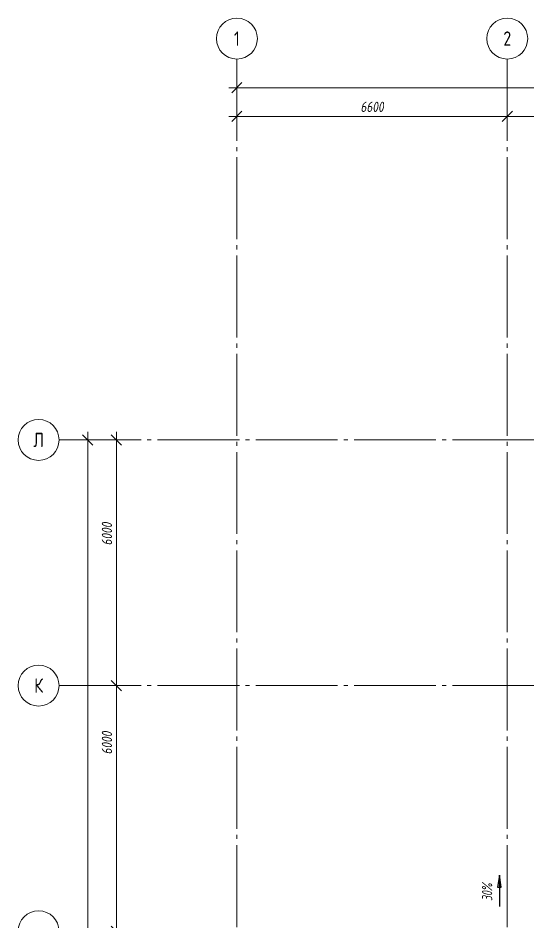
# Model space of a CAD drawing. Header units: millimetres. Extents: x -85420 to 1195317, y -69347 to 470418.
# Drawn here: x 425206 to 437674, y 58979 to 81079 of the extents above; entities that cross this region are included whole.
import ezdxf

# ---------------------------------------------------------------- set-up
doc = ezdxf.new("R2010")
doc.units = ezdxf.units.MM
for name, pattern in [('GOST2.303 6', [12, 8, -1.5, 1, -1.5]), ('ГОСТ 2.303 4', [7, 5, -2, 0]), ('ГОСТ 2.303 5', [24, 20, -1.5, 1, -1.5]), ('осевая', [50.8, 31.75, -6.35, 6.35, -6.35])]:
    doc.linetypes.add(name, pattern=pattern)
for name, color, linetype, lineweight in [('!М_Лестницы новые', 7, 'Continuous', 25), ('!М_Окна_марка', 7, 'Continuous', 15), ('+АР_Осевые линии', 252, 'GOST2.303 6', 9), ('+АР_Размеры', 252, 'Continuous', 0)]:
    doc.layers.add(name, color=color, linetype=linetype, lineweight=lineweight)
doc.layers.add('ОСИ', color=7, linetype='осевая', lineweight=13, true_color=0x999999)
doc.styles.add('GOST 2.304', font='CS_Gost2304.shx')
doc.styles.add('ГОСТ 2.304', font='CS_Gost2304.shx', dxfattribs={"oblique": 10})
doc.dimstyles.new('СПДС', dxfattribs={"dimscale": 100, "dimtxt": 2.5, "dimasz": 2.5, "dimexe": 2, "dimexo": 0.625, "dimgap": 1, "dimtad": 1, "dimdec": 0, "dimrnd": 5, "dimtxsty": 'ГОСТ 2.304', "dimblk": 'OBLIQUE', "dimblk1": 'OBLIQUE', "dimblk2": 'OBLIQUE', "dimcen": 2.5, "dimdle": 2, "dimadec": 0, "dimazin": 2, "dimtfac": 0.75, "dimtdec": 4, "dimtmove": 1, "dimatfit": 3, "dimfxl": 1, "dimtfill": 1, "dimtolj": 1, "dimarcsym": 1})

# ---------------------------------------------------------------- blocks, each defined once
blk = doc.blocks.new('*U93')
h = blk.add_hatch(color=256)
h.dxf.hatch_style = 1
h.paths.add_polyline_path([(-466, 44), (-466, -44), (-766, 0)])
blk.add_line((-766, 0), (0, 0))
blk.add_lwpolyline([(-466, -44), (-466, 44), (-766, 0), (-466, -44)])
blk = doc.blocks.new('_Oblique')
at = {"color": 0, "linetype": 'ByBlock', "lineweight": -2}
blk.add_line((-0.5, -0.5), (0.5, 0.5), dxfattribs=at)
blk = doc.blocks.new('*D187')
at = {"layer": '+АР_Размеры', "color": 0, "lineweight": -2, "ltscale": 100, "transparency": 16777216}
for p, q in [((140, 64690), (140, 63853)), ((70940, 64690), (70940, 63853)), ((-60, 64053), (71140, 64053))]:
    blk.add_line(p, q, dxfattribs=at)
at = {"layer": 'Defpoints', "color": 0, "transparency": 16777216}
for p in [(140, 64753), (70940, 64753), (70940, 64053)]:
    blk.add_point(p, dxfattribs=at)
at = {"layer": '+АР_Размеры', "color": 0, "lineweight": -2, "transparency": 16777216, "xscale": 250, "yscale": 250, "zscale": 250, "rotation": 180}
blk.add_blockref('_Oblique', (140, 64053), dxfattribs=at)
at = {"layer": '+АР_Размеры', "color": 0, "lineweight": -2, "transparency": 16777216, "xscale": 250, "yscale": 250, "zscale": 250}
blk.add_blockref('_Oblique', (70940, 64053), dxfattribs=at)
at = {"layer": '+АР_Размеры', "color": 0, "ltscale": 100, "transparency": 16777216, "insert": (37040, 64278), "char_height": 250, "attachment_point": 5, "style": 'ГОСТ 2.304', "bg_fill": 3, "box_fill_scale": 1.1, "bg_fill_color": 256, "bg_fill_true_color": 13158600, "bg_fill_transparency": 0}
blk.add_mtext('\\A1;70800', dxfattribs=at)
blk = doc.blocks.new('*D188')
at = {"layer": '+АР_Размеры', "color": 0, "lineweight": -2, "ltscale": 100, "transparency": 16777216}
for p, q in [((140, 64690), (140, 63153)), ((6740, 64690), (6740, 63153)), ((-60, 63353), (6940, 63353))]:
    blk.add_line(p, q, dxfattribs=at)
at = {"layer": 'Defpoints', "color": 0, "transparency": 16777216}
for p in [(140, 64753), (6740, 64753), (6740, 63353)]:
    blk.add_point(p, dxfattribs=at)
at = {"layer": '+АР_Размеры', "color": 0, "lineweight": -2, "transparency": 16777216, "xscale": 250, "yscale": 250, "zscale": 250, "rotation": 180}
blk.add_blockref('_Oblique', (140, 63353), dxfattribs=at)
at = {"layer": '+АР_Размеры', "color": 0, "lineweight": -2, "transparency": 16777216, "xscale": 250, "yscale": 250, "zscale": 250}
blk.add_blockref('_Oblique', (6740, 63353), dxfattribs=at)
at = {"layer": '+АР_Размеры', "color": 0, "ltscale": 100, "transparency": 16777216, "insert": (3440, 63585), "char_height": 250, "attachment_point": 5, "style": 'ГОСТ 2.304', "bg_fill": 3, "box_fill_scale": 1.1, "bg_fill_color": 256, "bg_fill_true_color": 13158600, "bg_fill_transparency": 0}
blk.add_mtext('\\A1;6600', dxfattribs=at)
blk = doc.blocks.new('*D189')
at = {"layer": '+АР_Размеры', "color": 0, "lineweight": -2, "ltscale": 100, "transparency": 16777216}
for p, q in [((6740, 64690), (6740, 63153)), ((10940, 64171), (10940, 63153)), ((6540, 63353), (11140, 63353))]:
    blk.add_line(p, q, dxfattribs=at)
at = {"layer": 'Defpoints', "color": 0, "transparency": 16777216}
for p in [(6740, 64753), (10940, 64233), (10940, 63353)]:
    blk.add_point(p, dxfattribs=at)
at = {"layer": '+АР_Размеры', "color": 0, "lineweight": -2, "transparency": 16777216, "xscale": 250, "yscale": 250, "zscale": 250, "rotation": 180}
blk.add_blockref('_Oblique', (6740, 63353), dxfattribs=at)
at = {"layer": '+АР_Размеры', "color": 0, "lineweight": -2, "transparency": 16777216, "xscale": 250, "yscale": 250, "zscale": 250}
blk.add_blockref('_Oblique', (10940, 63353), dxfattribs=at)
at = {"layer": '+АР_Размеры', "color": 0, "ltscale": 100, "transparency": 16777216, "insert": (8840, 63587), "char_height": 250, "attachment_point": 5, "style": 'ГОСТ 2.304', "bg_fill": 3, "box_fill_scale": 1.1, "bg_fill_color": 256, "bg_fill_true_color": 13158600, "bg_fill_transparency": 0}
blk.add_mtext('\\A1;4200', dxfattribs=at)
blk = doc.blocks.new('*D211')
at = {"layer": '+АР_Размеры', "color": 0, "lineweight": -2, "ltscale": 100, "transparency": 16777216}
for p, q in [((-3500, -6550), (-3500, 55650)), ((-4137, 55450), (-3300, 55450)), ((-4137, -6350), (-3300, -6350))]:
    blk.add_line(p, q, dxfattribs=at)
at = {"layer": 'Defpoints', "color": 0, "transparency": 16777216}
for p in [(-4200, 55450), (-3500, 55450), (-4200, -6350)]:
    blk.add_point(p, dxfattribs=at)
at = {"layer": '+АР_Размеры', "color": 0, "lineweight": -2, "transparency": 16777216, "xscale": 250, "yscale": 250, "zscale": 250}
for p, rotation in [((-3500, 55450), 90), ((-3500, -6350), 270)]:
    blk.add_blockref('_Oblique', p, dxfattribs=dict(at, rotation=rotation))
at = {"layer": '+АР_Размеры', "color": 0, "ltscale": 100, "transparency": 16777216, "insert": (-3732, 19750), "char_height": 250, "attachment_point": 5, "rotation": 90, "style": 'ГОСТ 2.304', "bg_fill": 3, "box_fill_scale": 1.1, "bg_fill_color": 256, "bg_fill_true_color": 13158600, "bg_fill_transparency": 0}
blk.add_mtext('\\A1;61800', dxfattribs=at)
blk = doc.blocks.new('Ось сетки - Диаметр 10 мм-1135821-0_Подвал _-2_700__Планировка')
at = {"layer": '+АР_Осевые линии', "linetype": 'Continuous'}
blk.add_circle((0, 0), 5, dxfattribs=at)
blk = doc.blocks.new('*D219')
at = {"layer": '+АР_Размеры', "color": 0, "lineweight": -2, "ltscale": 100, "transparency": 16777216}
for p, q in [((-2800, 43250), (-2800, 49650)), ((-4137, 49450), (-2600, 49450)), ((-4137, 43450), (-2600, 43450))]:
    blk.add_line(p, q, dxfattribs=at)
at = {"layer": 'Defpoints', "color": 0, "transparency": 16777216}
for p in [(-4200, 49450), (-2800, 49450), (-4200, 43450)]:
    blk.add_point(p, dxfattribs=at)
at = {"layer": '+АР_Размеры', "color": 0, "lineweight": -2, "transparency": 16777216, "xscale": 250, "yscale": 250, "zscale": 250}
for p, rotation in [((-2800, 49450), 90), ((-2800, 43450), 270)]:
    blk.add_blockref('_Oblique', p, dxfattribs=dict(at, rotation=rotation))
at = {"layer": '+АР_Размеры', "color": 0, "ltscale": 100, "transparency": 16777216, "insert": (-3032, 48047), "char_height": 250, "attachment_point": 5, "rotation": 90, "style": 'ГОСТ 2.304', "bg_fill": 3, "box_fill_scale": 1.1, "bg_fill_color": 256, "bg_fill_true_color": 13158600, "bg_fill_transparency": 0}
blk.add_mtext('\\A1;6000', dxfattribs=at)
blk = doc.blocks.new('*D220')
at = {"layer": '+АР_Размеры', "color": 0, "lineweight": -2, "ltscale": 100, "transparency": 16777216}
for p, q in [((-2800, 49250), (-2800, 55650)), ((-4137, 55450), (-2600, 55450)), ((-4137, 49450), (-2600, 49450))]:
    blk.add_line(p, q, dxfattribs=at)
at = {"layer": 'Defpoints', "color": 0, "transparency": 16777216}
for p in [(-4200, 55450), (-2800, 55450), (-4200, 49450)]:
    blk.add_point(p, dxfattribs=at)
at = {"layer": '+АР_Размеры', "color": 0, "lineweight": -2, "transparency": 16777216, "xscale": 250, "yscale": 250, "zscale": 250}
for p, rotation in [((-2800, 55450), 90), ((-2800, 49450), 270)]:
    blk.add_blockref('_Oblique', p, dxfattribs=dict(at, rotation=rotation))
at = {"layer": '+АР_Размеры', "color": 0, "ltscale": 100, "transparency": 16777216, "insert": (-3032, 53152), "char_height": 250, "attachment_point": 5, "rotation": 90, "style": 'ГОСТ 2.304', "bg_fill": 3, "box_fill_scale": 1.1, "bg_fill_color": 256, "bg_fill_true_color": 13158600, "bg_fill_transparency": 0}
blk.add_mtext('\\A1;6000', dxfattribs=at)
blk = doc.blocks.new('A$C314F1C93')
at = {"layer": '+АР_Осевые линии', "linetype": 'ГОСТ 2.303 5', "lineweight": 0, "ltscale": 100}
for p, q in [((140, 64752.7), (140, -9752.2)), ((6740, 64752.7), (6740, -9752.2))]:
    blk.add_line(p, q, dxfattribs=at)
for points in [[(-4200, 55450), (75280, 55450)], [(-4200, 49450), (75280, 49450)]]:
    blk.add_lwpolyline(points, dxfattribs=at)
at = {"layer": '+АР_Осевые линии', "linetype": 'ГОСТ 2.303 5', "lineweight": 25, "ltscale": 100, "xscale": 100.0000000000002, "yscale": 100.0000000000002, "zscale": 100.0000000000002, "rotation": 90}
for p in [(140, 65252.7), (6740, 65252.7), (-4700, 55450), (-4700, 49450), (-4700, 43450)]:
    blk.add_blockref('Ось сетки - Диаметр 10 мм-1135821-0_Подвал _-2_700__Планировка', p, dxfattribs=at)
at = {"layer": '+АР_Осевые линии', "linetype": 'ГОСТ 2.303 5', "lineweight": 0, "ltscale": 100, "char_height": 350, "attachment_point": 5, "style": 'GOST 2.304'}
for s, insert in [('1', (140, 65252.7)), ('2', (6740, 65252.7)), ('Л', (-4700, 55450)), ('К', (-4700, 49450))]:
    blk.add_mtext(s, dxfattribs=dict(at, insert=insert))
at = {"layer": '+АР_Размеры', "ltscale": 100}
dim = blk.add_linear_dim(base=(70940, 64052.7), p1=(140, 64752.7), p2=(70940, 64752.7), dimstyle='СПДС', override={"dimscale": 100}, dxfattribs=at)
dim.commit()
dim.dimension.update_dxf_attribs({"geometry": '*D187', "text_midpoint": (37040, 64052.7), "dimtype": 160})
dim = blk.add_linear_dim(base=(-3500, 55450), p1=(-4200, -6350), p2=(-4200, 55450), angle=90, dimstyle='СПДС', override={"dimscale": 100}, dxfattribs=at)
dim.commit()
dim.dimension.update_dxf_attribs({"geometry": '*D211', "text_midpoint": (-3500, 19750), "dimtype": 160})
dim = blk.add_linear_dim(base=(6740, 63352.7), p1=(140, 64752.7), p2=(6740, 64752.7), dimstyle='СПДС', override={"dimscale": 100}, dxfattribs=at)
dim.commit()
dim.dimension.update_dxf_attribs({"geometry": '*D188', "text_midpoint": (3440, 63584.9)})
dim = blk.add_linear_dim(base=(-2800, 49450), p1=(-4200, 43450), p2=(-4200, 49450), angle=90, dimstyle='СПДС', override={"dimscale": 100}, dxfattribs=at)
dim.commit()
dim.dimension.update_dxf_attribs({"geometry": '*D219', "text_midpoint": (-2800, 48047.3), "dimtype": 160})
dim = blk.add_linear_dim(base=(10940, 63352.7), p1=(6740, 64752.7), p2=(10940, 64233), dimstyle='СПДС', override={"dimscale": 100}, dxfattribs=at)
dim.commit()
dim.dimension.update_dxf_attribs({"geometry": '*D189', "text_midpoint": (8840, 63587.3)})
dim = blk.add_linear_dim(base=(-2800, 55450), p1=(-4200, 49450), p2=(-4200, 55450), angle=90, dimstyle='СПДС', override={"dimscale": 100}, dxfattribs=at)
dim.commit()
dim.dimension.update_dxf_attribs({"geometry": '*D220', "text_midpoint": (-2800, 53152.2), "dimtype": 160})

msp = doc.modelspace()

# ---------------------------------------------------------------- block references
at = {"layer": 'ОСИ', "ltscale": 40}
msp.add_blockref('A$C314F1C93', (430406.4, 15326.4, 0), dxfattribs=at)

# ---------------------------------------------------------------- next in the draw order: block references
at = {"layer": '!М_Лестницы новые', "color": 7, "linetype": 'ГОСТ 2.303 4', "lineweight": 20, "rotation": 270.0000000000001}
msp.add_blockref('*U93', (436954.5, 59383, 0), dxfattribs=at)

# ---------------------------------------------------------------- next in the draw order: texts
at = {"layer": '!М_Окна_марка', "color": 7, "ltscale": 100, "insert": (436654.7, 59732, 0), "char_height": 250, "width": 1, "attachment_point": 5, "rotation": 90, "style": 'ГОСТ 2.304', "bg_fill": 3, "box_fill_scale": 1.2, "bg_fill_color": 1, "bg_fill_transparency": 0}
msp.add_mtext('{\\W0.8500;30%}', dxfattribs=at)

doc.saveas('drawing.dxf')
